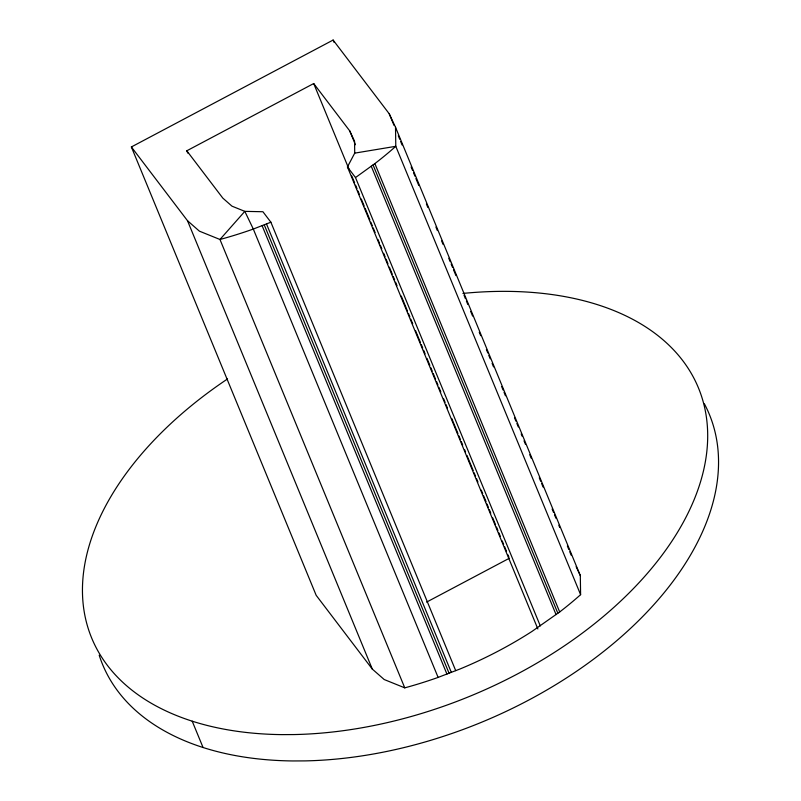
<?xml version="1.0" encoding="UTF-8"?>
<svg xmlns="http://www.w3.org/2000/svg" width="801" height="801" viewBox="0 0 801 801"><rect width="100%" height="100%" fill="white"/><g stroke="black" fill="none" stroke-linecap="round" stroke-linejoin="round"><path stroke-width="1.2" d="M537.861 628.945L347.434 166.948L354.723 153.131L354.553 141.206L349.717 130.873L313.702 83.544L186.803 150.788L187.754 153.101M395.514 127.239L580.314 575.599L580.605 594.672A280.12 168.971 -22.4 0 1 559.679 611.964L532.044 631.388A280.12 168.971 -22.4 0 1 460.004 668.995L438.117 677.406A280.12 168.971 -22.4 0 1 404.765 687.849L384.2 679.528L372.295 669.075L316.175 595.323L131.374 146.953L333.116 40.05L389.236 113.802L395.514 127.239L395.794 146.313A280.12 168.971 -22.4 0 1 374.868 163.594L355.504 177.552L540.305 625.911M426.593 602.102L509.356 558.247M131.374 146.953L187.494 220.706L199.399 231.159L219.965 239.479A280.12 168.971 -22.4 0 0 253.306 229.046L270.878 222.207L455.709 670.637M354.723 153.131L395.794 146.313L580.605 594.672M347.434 166.948L355.504 177.552M270.878 222.207L262.918 211.734L244.826 211.364L231.97 206.157L222.818 198.117L186.803 150.788M576.129 566.647L580.314 575.599M389.236 113.802L394.002 125.356M398.287 135.759L399.719 139.224M400.67 141.537L402.092 145.001M411.143 166.958L412.575 170.423M413.526 172.736L414.958 176.2M415.909 178.513L418.763 185.452M426.392 203.935L427.814 207.409M435.914 227.053L437.346 230.518M441.631 240.921L443.063 244.385M448.77 258.252L450.202 261.717M451.153 264.03L452.585 267.494M453.536 269.807L455.919 275.584M464.019 295.229L465.441 298.693M466.392 301.006L467.824 304.47M470.688 311.409L472.59 316.035M479.258 332.205L480.69 335.679M486.397 349.546L487.829 353.011M488.78 355.324L490.212 358.788M492.114 363.414L493.546 366.878M501.646 386.523L503.068 389.987M504.029 392.3L505.451 395.764M514.502 417.721L515.934 421.186M516.885 423.499L518.317 426.963M521.171 433.902L522.122 436.215M524.024 440.83L525.456 444.305M529.741 454.698L531.173 458.172M539.273 477.817L540.695 481.281M541.656 483.594L543.078 487.058M552.129 509.015L553.561 512.48M554.512 514.793L555.944 518.257M558.798 525.196L559.749 527.499M567.368 545.992L568.8 549.456M569.751 551.769L571.183 555.233M333.116 40.05L334.067 42.363M374.868 163.594L559.679 611.964M373.066 164.916L557.866 613.286M371.253 166.238L556.054 614.607M349.717 130.873L355.434 144.731M313.702 83.544L348.926 169.011M351.779 175.94L354.643 182.878M355.594 185.181L357.016 188.646M357.977 190.958L359.399 194.423M361.301 199.038L364.165 205.977M365.116 208.28L369.872 219.834M370.823 222.147L372.255 225.612M373.206 227.915L375.108 232.54M377.962 239.469L379.394 242.933M380.345 245.246L381.777 248.71M383.679 253.326L385.111 256.791M386.062 259.103L387.964 263.719M389.396 267.184L392.25 274.122M393.201 276.425L394.633 279.889M395.584 282.202L397.006 285.667M401.291 296.06L407.479 311.078M408.43 313.391L409.862 316.856M410.813 319.158L412.715 323.784M415.579 330.713L420.335 342.257M421.286 344.57L422.718 348.035M423.669 350.347L425.101 353.812M427.003 358.427L429.857 365.366M430.808 367.669L432.24 371.133M433.191 373.446L435.574 379.223M436.525 381.536L437.947 385.001M438.898 387.304L440.81 391.929M443.664 398.858L445.086 402.322M446.047 404.635L447.469 408.099M451.754 418.492L457.942 433.501M458.893 435.814L460.325 439.278M461.276 441.591L462.708 445.056M464.61 449.671L465.561 451.984M466.993 455.449L473.181 470.467M474.132 472.78L475.554 476.245M476.505 478.547L477.937 482.012M481.271 490.102L482.703 493.566M483.654 495.879L486.027 501.646M486.978 503.959L488.41 507.423M489.361 509.736L490.793 513.201M492.695 517.816L495.549 524.745M496.5 527.058L497.932 530.522M498.883 532.835L500.315 536.3M502.217 540.915L503.649 544.39M504.6 546.693L506.502 551.318M507.924 554.783L508.885 557.085M266.533 224.04L451.343 672.409M264.3 224.981L449.111 673.341M262.147 225.772L446.958 674.142M438.117 677.406L253.306 229.046L244.826 211.364L219.965 239.479L404.765 687.849M187.494 220.706L372.295 669.075M192.2 721.17L203.054 747.503M462.928 293.426A328.15 197.937 -22.4 0 1 696.029 494.898A328.15 197.937 -22.4 0 1 293.997 734.567L281.702 734.617A328.15 197.937 -22.4 0 1 83.925 610.012A328.15 197.937 -22.4 0 1 227.514 378.963M704.389 403.814A328.15 197.937 -22.4 0 1 623.969 634.382A328.15 197.937 -22.4 0 1 304.851 760.9L292.555 760.95A328.15 197.937 -22.4 0 1 99.194 655.208"/></g></svg>
